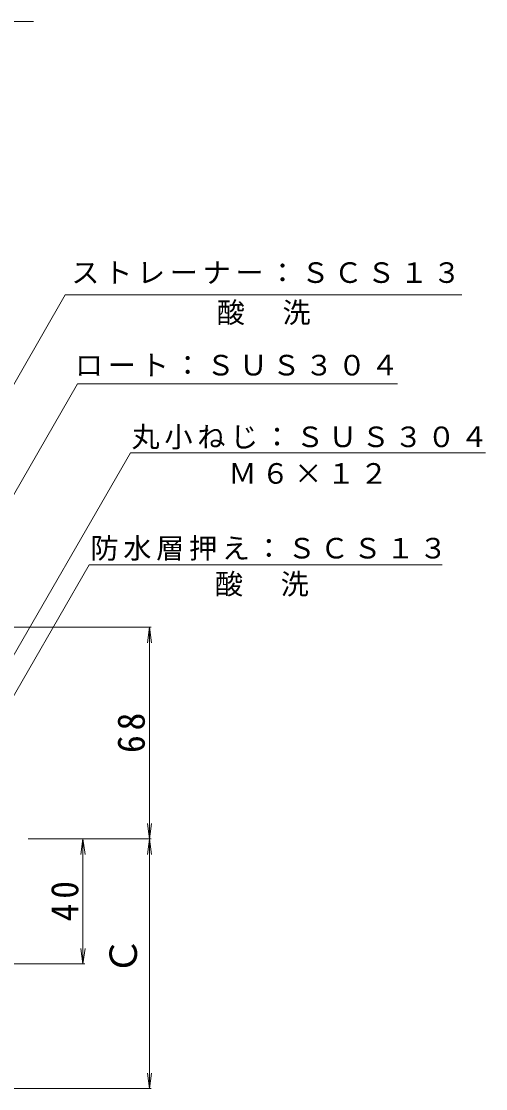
# Model space of a CAD drawing. Units: millimetres, scale not verified. Extents: x -286 to 225, y -346 to 327.
# Drawn here: x 55.2 to 204, y -102.7 to 239.3 of the extents above; entities that cross this region are included whole.
import ezdxf
from ezdxf.enums import TextEntityAlignment as Align

# ---------------------------------------------------------------- set-up
doc = ezdxf.new("R2010")
doc.units = ezdxf.units.MM
doc.header["$LTSCALE"] = 3
doc.linetypes.add('CHAIN1', pattern=[8, 5, -1, 1, -1])
for name, color, linetype, lineweight in [('0-0_通り芯', 3, 'Continuous', 9), ('0-4_その他', 7, 'Continuous', 9), ('0-5_寸法', 7, 'Continuous', 9)]:
    doc.layers.add(name, color=color, linetype=linetype, lineweight=lineweight)
doc.styles.add('ＭＳ ゴシック', font='')
doc.styles.get('ＭＳ ゴシック').set_extended_font_data('MS Gothic')

msp = doc.modelspace()

# ---------------------------------------------------------------- linework, layer by layer
at = {"layer": '0-0_通り芯', "linetype": 'CHAIN1'}
msp.add_line((-115.356, 239.303), (59.044, 239.303), dxfattribs=at)
at = {"layer": '0-4_その他'}
for p, q in [((16.18, 45.162), (96.823, 45.162)), ((96.223, 45.162), (95.571, 40.205)), ((96.223, -102.694), (96.223, 45.162)), ((96.223, 45.162), (96.876, 40.205)), ((96.876, -17.737), (95.571, -27.651)), ((95.571, -17.737), (96.876, -27.651)), ((57.324, -22.694), (96.823, -22.694)), ((74.932, -22.694), (74.28, -27.651)), ((74.932, -62.694), (74.932, -22.694)), ((74.932, -22.694), (75.585, -27.651)), ((74.932, -62.694), (74.28, -57.737)), ((74.932, -62.694), (75.585, -57.737)), ((17.432, -62.694), (75.532, -62.694)), ((96.223, -102.694), (95.571, -97.737)), ((96.223, -102.694), (96.876, -97.737)), ((17.432, -102.694), (96.823, -102.694))]:
    msp.add_line(p, q, dxfattribs=at)
at = {"layer": '0-5_寸法'}
for p, q in [((8.012, 45.162), (69.276, 151.716)), ((69.276, 151.716), (196.347, 151.716)), ((2.065, -0.129), (73.177, 123.125)), ((73.177, 123.125), (175.677, 123.125)), ((23.523, -14.377), (90.131, 101.057)), ((90.131, 101.057), (203.958, 101.057)), ((28.432, -18.838), (76.93, 65.162)), ((76.93, 65.162), (190.038, 65.162))]:
    msp.add_line(p, q, dxfattribs=at)

# ---------------------------------------------------------------- texts
at = {"layer": '0-4_その他', "color": 2, "style": 'ＭＳ ゴシック'}
msp.add_text('Ｃ', height=8.798, rotation=90, dxfattribs=at).set_placement((94.869, -66.216), align=Align.BOTTOM_LEFT)
at = {"layer": '0-4_その他', "color": 2, "char_height": 8.798, "attachment_point": 7, "rotation": 90, "style": 'ＭＳ ゴシック'}
for s, insert in [('\\T1.27;\\W0.95;68', (94.869, 4.859)), ('\\T1.27;\\W0.95;40', (73.578, -49.069))]:
    msp.add_mtext(s, dxfattribs=dict(at, insert=insert))
at = {"layer": '0-5_寸法', "char_height": 6.598, "attachment_point": 7, "style": 'ＭＳ ゴシック'}
for s, insert in [('\\T1.17;ストレーナー：ＳＣＳ１３', (71.187, 155.149)), ('\\T1.17;酸\u3000洗', (117.811, 141.984)), ('\\T1.17;ロート：ＳＵＳ３０４', (72.385, 125.565)), ('\\T1.17;丸小ねじ：ＳＵＳ３０４', (90.505, 102.131)), ('\\T1.17;Ｍ６×１２', (121.545, 91.035)), ('\\T1.17;防水層押え：ＳＣＳ１３', (77.335, 66.458)), ('\\T1.17;酸\u3000洗', (117.217, 54.965))]:
    msp.add_mtext(s, dxfattribs=dict(at, insert=insert))

doc.saveas('drawing.dxf')
